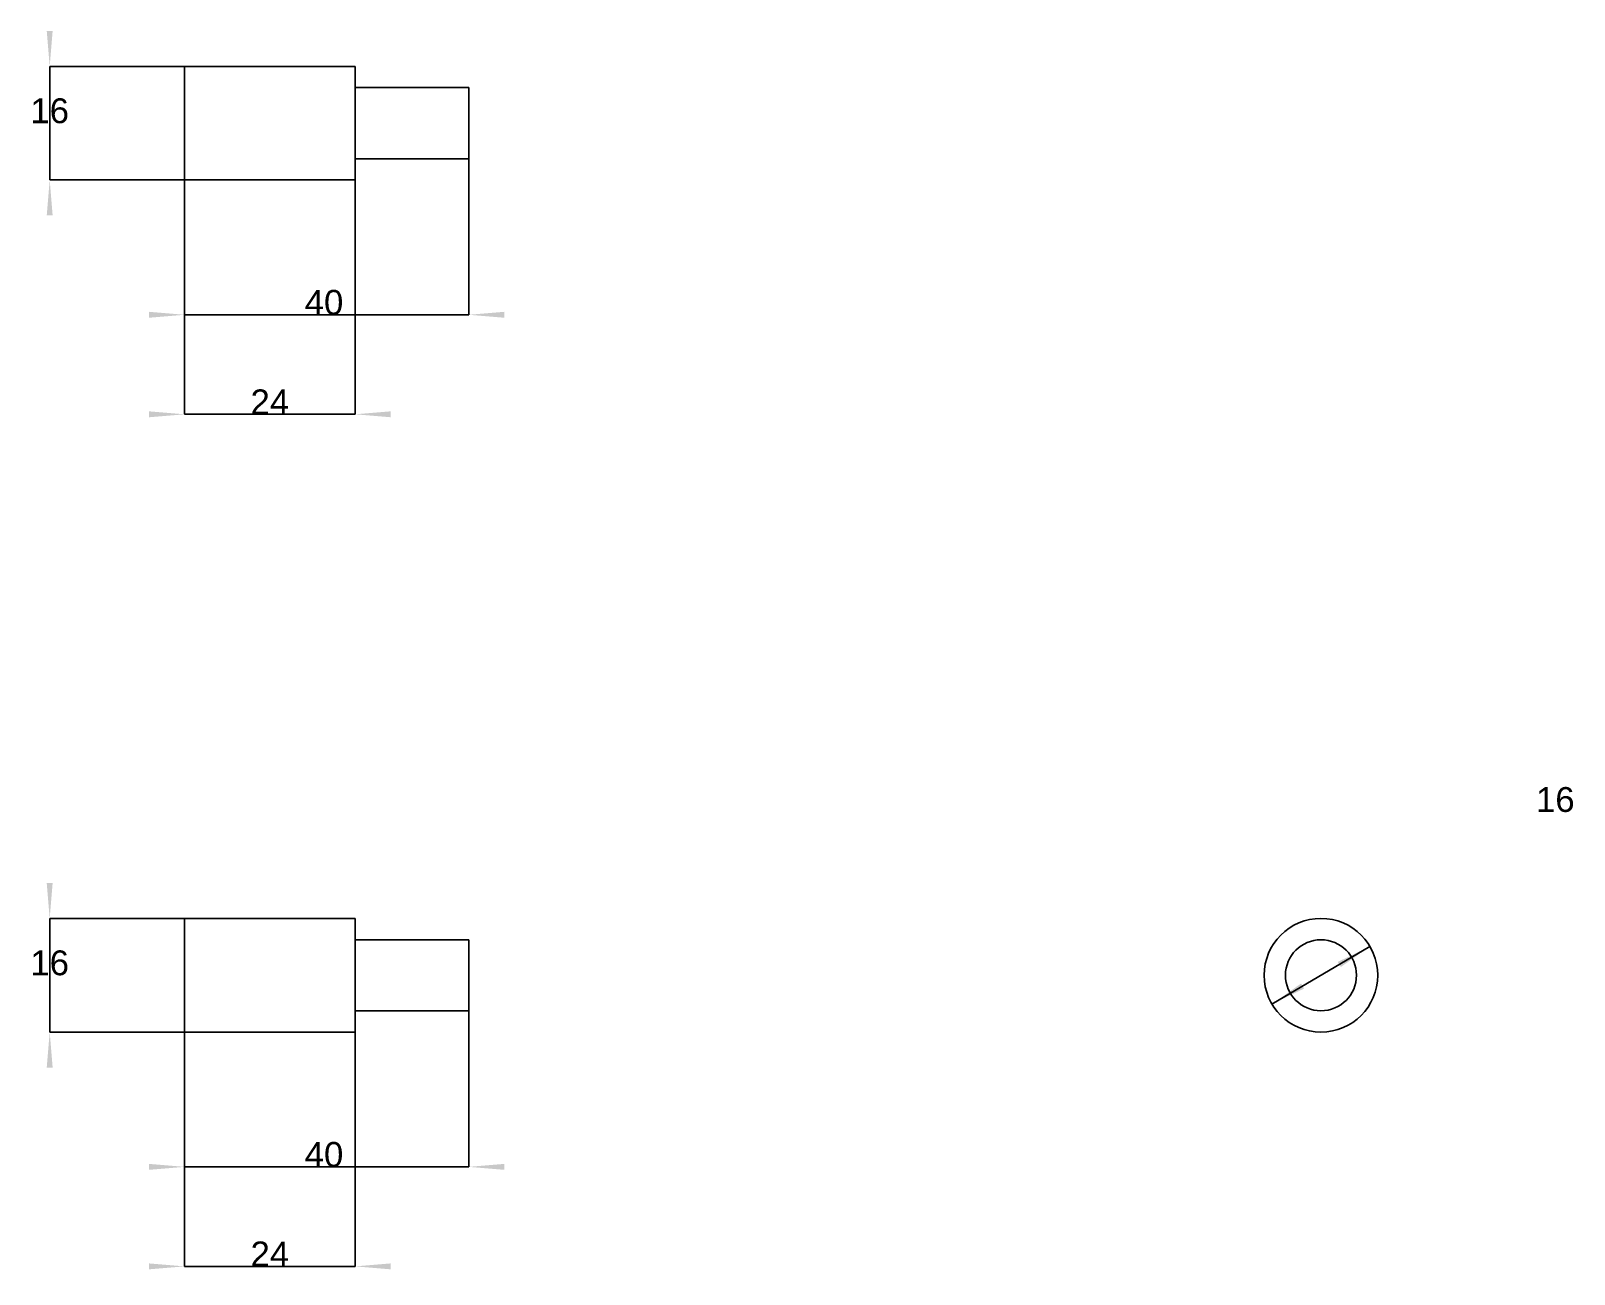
# Model space of a CAD drawing. Header units: millimetres. Extents: x 138 to 356, y 43 to 218.
import ezdxf
from ezdxf.enums import TextEntityAlignment as Align

# ---------------------------------------------------------------- set-up
doc = ezdxf.new("R2010")
doc.units = ezdxf.units.MM
doc.layers.get('0').update_dxf_attribs({"linetype": 'CONTINUOUS'})
for name, color, linetype in [('D', 7, 'CONTINUOUS'), ('D001', 7, 'CONTINUOUS'), ('D002', 7, 'CONTINUOUS'), ('D003', 7, 'CONTINUOUS'), ('D004', 7, 'CONTINUOUS'), ('D005', 7, 'CONTINUOUS'), ('D006', 7, 'CONTINUOUS'), ('Front', 7, 'CONTINUOUS'), ('Right', 7, 'CONTINUOUS'), ('Top', 7, 'CONTINUOUS')]:
    doc.layers.add(name, color=color, linetype=linetype)
doc.styles.get("Standard").update_dxf_attribs({"font": 'arial.ttf'})
doc.dimstyles.get("Standard").update_dxf_attribs({"dimscale": 0, "dimtxt": 2.5, "dimasz": 2.5, "dimexe": 1.25, "dimexo": 0.625, "dimtad": 1, "dimtxsty": 'STANDARD', "dimcen": 2.5, "dimazin": 3, "dimtfac": 1, "dimtmove": 0, "dimatfit": 3})

# ---------------------------------------------------------------- blocks, each defined once
blk = doc.blocks.new('*D')
at = {"color": 0}
for points in [[(155, 57.5973), (155, 58.4307), (160, 58.014)], [(205, 57.5973), (205, 58.4307), (200, 58.014)]]:
    blk.add_solid(points, dxfattribs=at)
at = {"layer": 'D'}
for p, q in [((200, 80), (200, 58.014)), ((160, 77), (160, 58.014)), ((160, 58.014), (200, 58.014))]:
    blk.add_line(p, q, dxfattribs=at)
blk.add_text('40', height=3.5, dxfattribs=at).set_placement((179.626, 58.014), align=Align.CENTER)
blk = doc.blocks.new('*D001')
at = {"color": 0}
for points in [[(140.583, 98), (141.417, 98), (141, 93)], [(140.583, 72), (141.417, 72), (141, 77)]]:
    blk.add_solid(points, dxfattribs=at)
at = {"layer": 'D001'}
for p, q in [((160, 93), (141, 93)), ((141, 77), (141, 93)), ((160, 77), (141, 77))]:
    blk.add_line(p, q, dxfattribs=at)
blk.add_text('16', height=3.5, dxfattribs=at).set_placement((141, 85), align=Align.CENTER)
blk = doc.blocks.new('*D002')
at = {"color": 0}
for points in [[(155, 43.5833), (155, 44.4167), (160, 44)], [(189, 43.5833), (189, 44.4167), (184, 44)]]:
    blk.add_solid(points, dxfattribs=at)
at = {"layer": 'D002'}
for p, q in [((160, 77), (160, 44)), ((184, 77), (184, 44)), ((160, 44), (184, 44))]:
    blk.add_line(p, q, dxfattribs=at)
blk.add_text('24', height=3.5, dxfattribs=at).set_placement((172, 44), align=Align.CENTER)
blk = doc.blocks.new('*D003')
at = {"color": 0}
for points in [[(155, 177.597), (155, 178.431), (160, 178.014)], [(205, 177.597), (205, 178.431), (200, 178.014)]]:
    blk.add_solid(points, dxfattribs=at)
at = {"layer": 'D003'}
for p, q in [((200, 200), (200, 178.014)), ((160, 197), (160, 178.014)), ((160, 178.014), (200, 178.014))]:
    blk.add_line(p, q, dxfattribs=at)
blk.add_text('40', height=3.5, dxfattribs=at).set_placement((179.626, 178.014), align=Align.CENTER)
blk = doc.blocks.new('*D004')
at = {"color": 0}
for points in [[(140.583, 218), (141.417, 218), (141, 213)], [(140.583, 192), (141.417, 192), (141, 197)]]:
    blk.add_solid(points, dxfattribs=at)
at = {"layer": 'D004'}
for p, q in [((160, 213), (141, 213)), ((141, 197), (141, 213)), ((160, 197), (141, 197))]:
    blk.add_line(p, q, dxfattribs=at)
blk.add_text('16', height=3.5, dxfattribs=at).set_placement((141, 205), align=Align.CENTER)
blk = doc.blocks.new('*D005')
at = {"color": 0}
for points in [[(155, 163.583), (155, 164.417), (160, 164)], [(189, 163.583), (189, 164.417), (184, 164)]]:
    blk.add_solid(points, dxfattribs=at)
at = {"layer": 'D005'}
for p, q in [((160, 197), (160, 164)), ((184, 197), (184, 164)), ((160, 164), (184, 164))]:
    blk.add_line(p, q, dxfattribs=at)
blk.add_text('24', height=3.5, dxfattribs=at).set_placement((172, 164), align=Align.CENTER)
blk = doc.blocks.new('*D006')
at = {"color": 0}
for points in [[(322.797, 86.1612), (322.375, 86.8796), (326.897, 89.0544)], [(317.625, 83.1204), (317.203, 83.8388), (313.103, 80.9456)]]:
    blk.add_solid(points, dxfattribs=at)
at = {"layer": 'D006'}
blk.add_line((326.897, 89.0544), (313.103, 80.9456), dxfattribs=at)
blk.add_text('16', height=3.5, dxfattribs=at).set_placement((353, 108), align=Align.CENTER)

msp = doc.modelspace()

# ---------------------------------------------------------------- linework, layer by layer
at = {"layer": 'Front'}
for p, q in [((160, 93), (184, 93)), ((184, 90), (200, 90)), ((184, 80), (200, 80)), ((160, 77), (184, 77))]:
    msp.add_line(p, q, dxfattribs=at)
for points in [[(160, 93), (160, 92.799), (160, 92.208), (160, 91.255), (160, 89.988), (160, 88.471), (160, 86.78), (160, 85), (160, 83.22), (160, 81.529), (160, 80.012), (160, 78.745), (160, 77.792), (160, 77.201), (160, 77)], [(160, 77), (160, 77.201), (160, 77.792), (160, 78.745), (160, 80.012), (160, 81.529), (160, 83.22), (160, 85), (160, 86.78), (160, 88.471), (160, 89.988), (160, 91.255), (160, 92.208), (160, 92.799), (160, 93)], [(184, 93), (184, 92.799), (184, 92.208), (184, 91.255), (184, 89.988), (184, 88.471), (184, 86.78), (184, 85), (184, 83.22), (184, 81.529), (184, 80.012), (184, 78.745), (184, 77.792), (184, 77.201), (184, 77)], [(184, 77), (184, 77.201), (184, 77.792), (184, 78.745), (184, 80.012), (184, 81.529), (184, 83.22), (184, 85), (184, 86.78), (184, 88.471), (184, 89.988), (184, 91.255), (184, 92.208), (184, 92.799), (184, 93)], [(184, 90), (184, 89.875), (184, 89.505), (184, 88.909), (184, 88.117), (184, 87.169), (184, 86.113), (184, 85), (184, 83.887), (184, 82.831), (184, 81.883), (184, 81.091), (184, 80.495), (184, 80.125), (184, 80)], [(184, 80), (184, 80.125), (184, 80.495), (184, 81.091), (184, 81.883), (184, 82.831), (184, 83.887), (184, 85), (184, 86.113), (184, 87.169), (184, 88.117), (184, 88.909), (184, 89.505), (184, 89.875), (184, 90)], [(200, 90), (200, 89.875), (200, 89.505), (200, 88.909), (200, 88.117), (200, 87.169), (200, 86.113), (200, 85), (200, 83.887), (200, 82.831), (200, 81.883), (200, 81.091), (200, 80.495), (200, 80.125), (200, 80)], [(200, 80), (200, 80.125), (200, 80.495), (200, 81.091), (200, 81.883), (200, 82.831), (200, 83.887), (200, 85), (200, 86.113), (200, 87.169), (200, 88.117), (200, 88.909), (200, 89.505), (200, 89.875), (200, 90)]]:
    msp.add_open_spline(points, degree=1, dxfattribs=at)
at = {"layer": 'Right'}
for radius in [8, 8, 5, 5]:
    msp.add_circle((320, 85), radius, dxfattribs=at)
at = {"layer": 'Top'}
for p, q in [((160, 213), (184, 213)), ((184, 210), (200, 210)), ((184, 200), (200, 200)), ((160, 197), (184, 197))]:
    msp.add_line(p, q, dxfattribs=at)
for points in [[(160, 213), (160, 212.95), (160, 212.799), (160, 212.551), (160, 212.208), (160, 211.774), (160, 211.255), (160, 210.657), (160, 209.988), (160, 209.256), (160, 208.471), (160, 207.642), (160, 206.78), (160, 205.896), (160, 205)], [(160, 197), (160, 197.201), (160, 197.792), (160, 198.745), (160, 200.012), (160, 201.529), (160, 203.22), (160, 205), (160, 206.78), (160, 208.471), (160, 209.988), (160, 211.255), (160, 212.208), (160, 212.799), (160, 213)], [(184, 213), (184, 212.95), (184, 212.799), (184, 212.551), (184, 212.208), (184, 211.774), (184, 211.255), (184, 210.657), (184, 209.988), (184, 209.256), (184, 208.471), (184, 207.642), (184, 206.78), (184, 205.896), (184, 205)], [(184, 197), (184, 197.201), (184, 197.792), (184, 198.745), (184, 200.012), (184, 201.529), (184, 203.22), (184, 205), (184, 206.78), (184, 208.471), (184, 209.988), (184, 211.255), (184, 212.208), (184, 212.799), (184, 213)], [(184, 200), (184, 200.125), (184, 200.495), (184, 201.091), (184, 201.883), (184, 202.831), (184, 203.887), (184, 205), (184, 206.113), (184, 207.169), (184, 208.117), (184, 208.909), (184, 209.505), (184, 209.875), (184, 210)], [(200, 200), (200, 200.125), (200, 200.495), (200, 201.091), (200, 201.883), (200, 202.831), (200, 203.887), (200, 205), (200, 206.113), (200, 207.169), (200, 208.117), (200, 208.909), (200, 209.505), (200, 209.875), (200, 210)], [(160, 205), (160, 204.104), (160, 203.22), (160, 202.358), (160, 201.529), (160, 200.744), (160, 200.012), (160, 199.343), (160, 198.745), (160, 198.226), (160, 197.792), (160, 197.449), (160, 197.201), (160, 197.05), (160, 197)], [(184, 205), (184, 204.104), (184, 203.22), (184, 202.358), (184, 201.529), (184, 200.744), (184, 200.012), (184, 199.343), (184, 198.745), (184, 198.226), (184, 197.792), (184, 197.449), (184, 197.201), (184, 197.05), (184, 197)], [(184, 205), (184, 204.44), (184, 203.887), (184, 203.349), (184, 202.831), (184, 202.34), (184, 201.883), (184, 201.464), (184, 201.091), (184, 200.766), (184, 200.495), (184, 200.281), (184, 200.125), (184, 200.031), (184, 200)], [(200, 205), (200, 204.44), (200, 203.887), (200, 203.349), (200, 202.831), (200, 202.34), (200, 201.883), (200, 201.464), (200, 201.091), (200, 200.766), (200, 200.495), (200, 200.281), (200, 200.125), (200, 200.031), (200, 200)]]:
    msp.add_open_spline(points, degree=1, dxfattribs=at)
for points in [[(184, 210), (184, 209.984), (184, 209.969), (184, 209.922), (184, 209.875), (184, 209.797), (184, 209.719), (184, 209.612), (184, 209.505), (184, 209.369), (184, 209.234), (184, 209.071), (184, 208.909), (184, 208.722), (184, 208.536), (184, 208.326), (184, 208.117), (184, 207.889), (184, 207.66), (184, 207.415), (184, 207.169), (184, 206.91), (184, 206.651), (184, 206.382), (184, 206.113), (184, 205.562), (184, 205)], [(200, 210), (200, 209.984), (200, 209.969), (200, 209.922), (200, 209.875), (200, 209.797), (200, 209.719), (200, 209.612), (200, 209.505), (200, 209.369), (200, 209.234), (200, 209.071), (200, 208.909), (200, 208.722), (200, 208.536), (200, 208.326), (200, 208.117), (200, 207.889), (200, 207.66), (200, 207.415), (200, 207.169), (200, 206.91), (200, 206.651), (200, 206.382), (200, 206.113), (200, 205.562), (200, 205)]]:
    msp.add_open_spline(points, degree=2, knots=[4.712389, 4.712389, 4.712389, 4.8245887, 4.8245887, 4.9367885, 4.9367885, 5.0489882, 5.0489882, 5.1611879, 5.1611879, 5.2733877, 5.2733877, 5.3855874, 5.3855874, 5.4977871, 5.4977871, 5.6099869, 5.6099869, 5.7221866, 5.7221866, 5.8343864, 5.8343864, 5.9465861, 5.9465861, 6.0587858, 6.0587858, 6.2831853, 6.2831853, 6.2831853], dxfattribs=at)

# ---------------------------------------------------------------- dimensions: what is measured, and where the dimension line sits
at = {"layer": 'D'}
dim = msp.add_linear_dim(base=(179.626, 58.014), p1=(160, 77), p2=(200, 80), text='40', dimstyle='STANDARD', dxfattribs=at)
dim.commit()
dim.dimension.update_dxf_attribs({"geometry": '*D', "text_midpoint": (180, 63)})
at = {"layer": 'D001'}
dim = msp.add_linear_dim(base=(141, 85), p1=(160, 77), p2=(160, 93), angle=90, text='16', dimstyle='STANDARD', dxfattribs=at)
dim.commit()
dim.dimension.update_dxf_attribs({"geometry": '*D001', "text_midpoint": (146, 85)})
at = {"layer": 'D002'}
dim = msp.add_linear_dim(base=(172, 44), p1=(160, 77), p2=(184, 77), text='24', dimstyle='STANDARD', dxfattribs=at)
dim.commit()
dim.dimension.update_dxf_attribs({"geometry": '*D002', "text_midpoint": (172, 49)})
at = {"layer": 'D003'}
dim = msp.add_linear_dim(base=(179.626, 178.014), p1=(160, 197), p2=(200, 200), text='40', dimstyle='STANDARD', dxfattribs=at)
dim.commit()
dim.dimension.update_dxf_attribs({"geometry": '*D003', "text_midpoint": (180, 183)})
at = {"layer": 'D004'}
dim = msp.add_linear_dim(base=(141, 205), p1=(160, 197), p2=(160, 213), angle=90, text='16', dimstyle='STANDARD', dxfattribs=at)
dim.commit()
dim.dimension.update_dxf_attribs({"geometry": '*D004', "text_midpoint": (146, 205)})
at = {"layer": 'D005'}
dim = msp.add_linear_dim(base=(172, 164), p1=(160, 197), p2=(184, 197), text='24', dimstyle='STANDARD', dxfattribs=at)
dim.commit()
dim.dimension.update_dxf_attribs({"geometry": '*D005', "text_midpoint": (172, 169)})
at = {"layer": 'D006'}
dim = msp.add_diameter_dim_2p(p1=(326.897, 89.054), p2=(313.103, 80.946), text='16', dimstyle='STANDARD', dxfattribs=at)
dim.commit()
dim.dimension.update_dxf_attribs({"geometry": '*D006', "text_midpoint": (353, 108)})

doc.saveas('drawing.dxf')
